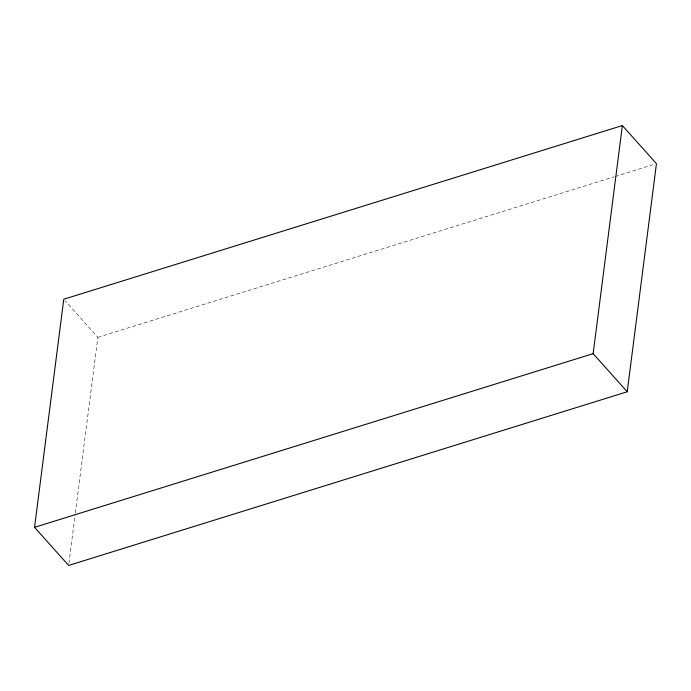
<?xml version="1.0" encoding="UTF-8"?>
<svg xmlns="http://www.w3.org/2000/svg" width="691" height="691" viewBox="0 0 691 691"><rect width="100%" height="100%" fill="white"/><g stroke="black" fill="none" stroke-linecap="round" stroke-linejoin="round"><path stroke-width="0.52" stroke-dasharray="3.46 2.59" d="M68.91 563.312L75.215 514.044M75.354 512.972L97.854 337.346L65.187 300.81M97.854 337.346L614.195 176.81M615.223 176.49L654.386 164.311"/><path stroke-width="1.04" d="M34.55 527.328L63.771 299.229L622.366 125.555L656.45 163.672L627.229 391.771L68.634 565.445L34.55 527.328L593.146 353.654L622.366 125.555M593.146 353.654L627.229 391.771"/></g></svg>
